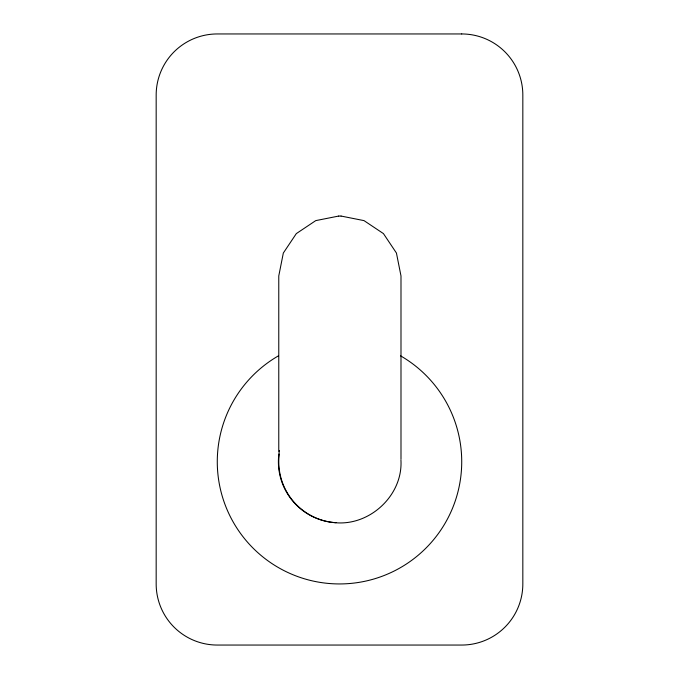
<?xml version="1.0" encoding="UTF-8"?>
<svg xmlns="http://www.w3.org/2000/svg" width="679" height="679" viewBox="0 0 679 679"><rect width="100%" height="100%" fill="white"/><g stroke="black" fill="none" stroke-linecap="round" stroke-linejoin="round"><path stroke-width="1.02" d="M338.694 216.058L315.76 220.616L296.324 233.601L283.33 253.029L278.772 275.946L278.772 451.365M338.728 216.058L341.036 216.058M400.941 460.107C403.063 495.415 369.503 526.361 334.705 522.643A61.11 61.11 0 0 1 279.417 450.584M341.079 216.058L364.003 220.616L383.44 233.601L396.434 253.029L400.992 275.946L400.992 459.276M400.61 355.872A122.22 122.22 0 0 1 433.126 540.28A122.22 122.22 0 0 1 245.874 540.28A122.22 122.22 0 0 1 278.39 355.872M336.046 522.711A61.11 61.11 0 0 1 279.256 454.064M461.72 33.95L217.28 33.95A61.11 61.11 0 0 0 156.17 95.06L156.17 583.94A61.11 61.11 0 0 0 217.28 645.05L461.72 645.05A61.11 61.11 0 0 0 522.83 583.94L522.83 95.06A61.11 61.11 0 0 0 461.72 33.95"/></g></svg>
